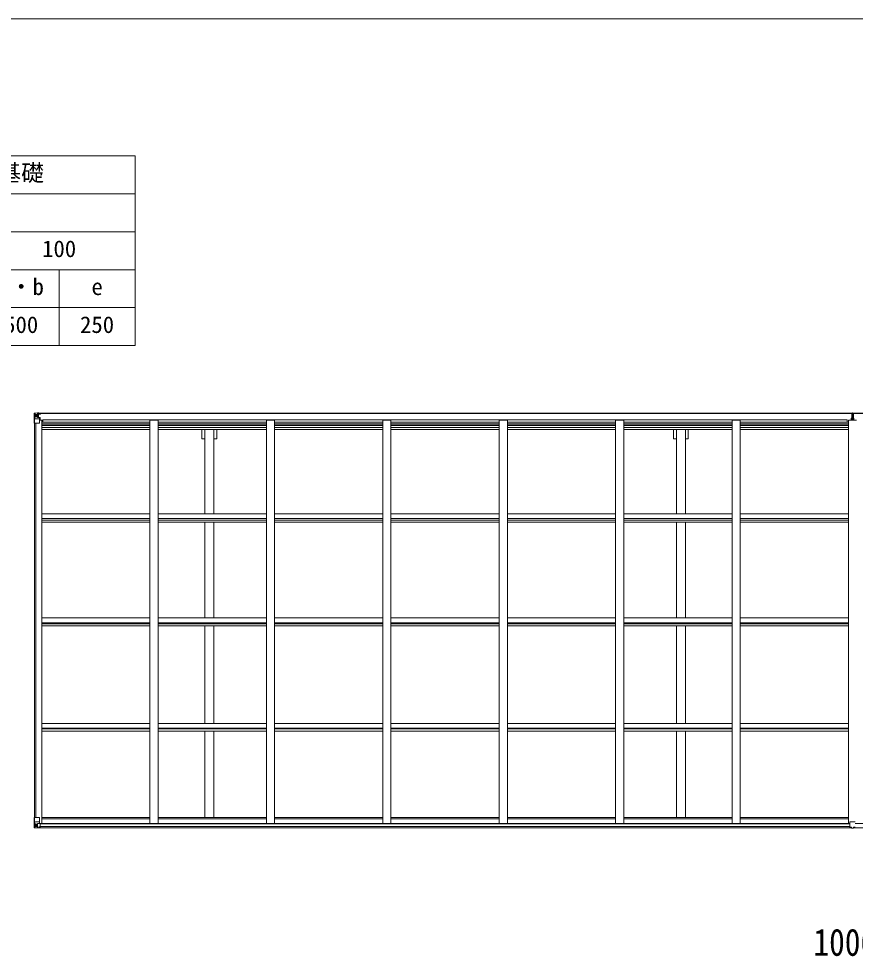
# Model space of a CAD drawing. Units: millimetres at full size; details may follow other scales. Extents: x -9783 to 9892, y -6828 to 6752.
# Drawn here: x -3146 to 1998, y 988 to 6752 of the extents above; entities that cross this region are included whole.
import ezdxf
from ezdxf.enums import TextEntityAlignment as Align

# ---------------------------------------------------------------- set-up
doc = ezdxf.new("R2010")
doc.units = ezdxf.units.MM
doc.header["$LTSCALE"] = 35
for name, color, linetype, lineweight in [('0-1_本体', 4, 'Continuous', 9), ('0-2_部品', 7, 'Continuous', 9), ('0-A_寸法', 6, 'Continuous', 9), ('1-0_FRAME', 7, 'Continuous', 18), ('F-0_240', 7, 'Continuous', 9)]:
    doc.layers.add(name, color=color, linetype=linetype, lineweight=lineweight)
doc.styles.add('ＭＳ ゴシック', font='')
doc.styles.get('ＭＳ ゴシック').set_extended_font_data('MS Gothic')

msp = doc.modelspace()

# ---------------------------------------------------------------- linework, layer by layer
at = {"layer": '0-1_本体'}
for p, q in [((-3028.64, 4326), (1975.36, 4326)), ((-3028.64, 4323.94), (1975.36, 4323.94)), ((6992.36, 4326), (1988.36, 4326)), ((6992.36, 4323.94), (1988.36, 4323.94)), ((-3018.14, 4284.32), (-3005.14, 4284.32)), ((-3005.14, 1803.79), (-3005.14, 4284.32)), ((-3005.14, 4270.67), (-2339.14, 4270.67)), ((-2997.64, 4285.74), (1949.36, 4285.74)), ((-2997.64, 4270.67), (-2997.64, 4285.74)), ((-2339.14, 4283.9), (-2289.14, 4283.9)), ((-2339.14, 1803.79), (-2339.14, 4283.9)), ((-2289.14, 1803.79), (-2289.14, 4283.9)), ((-2289.14, 4270.67), (-1623.14, 4270.67)), ((-1623.14, 4283.9), (-1573.14, 4283.9)), ((-1623.14, 1803.79), (-1623.14, 4283.9)), ((-1573.14, 1803.79), (-1573.14, 4283.9)), ((-1573.14, 4270.67), (-907.14, 4270.67)), ((-907.14, 4283.9), (-857.14, 4283.9)), ((-907.14, 1803.79), (-907.14, 4283.9)), ((-857.14, 1803.79), (-857.14, 4283.9)), ((-857.14, 4270.67), (-191.14, 4270.67)), ((-191.14, 4283.9), (-141.14, 4283.9)), ((-191.14, 1803.79), (-191.14, 4283.9)), ((-141.14, 1803.79), (-141.14, 4283.9)), ((-141.14, 4270.67), (524.86, 4270.67)), ((524.86, 4283.9), (574.86, 4283.9)), ((524.86, 1803.79), (524.86, 4283.9)), ((574.86, 1803.79), (574.86, 4283.9)), ((574.86, 4270.67), (1240.86, 4270.67)), ((1240.86, 4283.9), (1290.86, 4283.9)), ((1240.86, 1803.79), (1240.86, 4283.9)), ((1290.86, 1803.79), (1290.86, 4283.9)), ((1290.86, 4270.67), (1956.86, 4270.67)), ((1949.36, 4270.67), (1949.36, 4285.74)), ((1956.86, 4283.9), (2006.86, 4283.9)), ((1956.86, 1803.79), (1956.86, 4283.9)), ((-3050.14, 1840.14), (-3050.14, 4265.24)), ((-3041.14, 1840.14), (-3041.14, 4265.24)), ((-3040.44, 1840.14), (-3040.44, 4265.24)), ((-3005.14, 4261.3), (-2339.14, 4261.3)), ((-3005.14, 4254.22), (-2339.14, 4254.22)), ((-3005.14, 4250.44), (-2339.14, 4250.44)), ((-3005.14, 4239.1), (-2339.14, 4239.1)), ((-3005.14, 4226.27), (-2339.14, 4226.27)), ((-2289.14, 4261.3), (-1623.14, 4261.3)), ((-2289.14, 4254.22), (-1623.14, 4254.22)), ((-2289.14, 4250.44), (-1623.14, 4250.44)), ((-2289.14, 4239.1), (-1623.14, 4239.1)), ((-2289.14, 4226.27), (-1623.14, 4226.27)), ((-2001.64, 3708.82), (-2001.64, 4226.27)), ((-1946.64, 3708.82), (-1946.64, 4226.27)), ((-1928.94, 4170), (-1928.94, 4226.27)), ((-1573.14, 4261.3), (-907.14, 4261.3)), ((-1573.14, 4254.22), (-907.14, 4254.22)), ((-1573.14, 4250.44), (-907.14, 4250.44)), ((-1573.14, 4239.1), (-907.14, 4239.1)), ((-1573.14, 4226.27), (-907.14, 4226.27)), ((-857.14, 4261.3), (-191.14, 4261.3)), ((-857.14, 4254.22), (-191.14, 4254.22)), ((-857.14, 4250.44), (-191.14, 4250.44)), ((-857.14, 4239.1), (-191.14, 4239.1)), ((-857.14, 4226.27), (-191.14, 4226.27)), ((-141.14, 4261.3), (524.86, 4261.3)), ((-141.14, 4254.22), (524.86, 4254.22)), ((-141.14, 4250.44), (524.86, 4250.44)), ((-141.14, 4239.1), (524.86, 4239.1)), ((-141.14, 4226.27), (524.86, 4226.27)), ((574.86, 4261.3), (1240.86, 4261.3)), ((574.86, 4254.22), (1240.86, 4254.22)), ((574.86, 4250.44), (1240.86, 4250.44)), ((574.86, 4239.1), (1240.86, 4239.1)), ((574.86, 4226.27), (1240.86, 4226.27)), ((880.66, 4170), (880.66, 4226.27)), ((898.36, 3708.82), (898.36, 4226.27)), ((953.36, 3708.82), (953.36, 4226.27)), ((971.06, 4170), (971.06, 4226.27)), ((1290.86, 4261.3), (1956.86, 4261.3)), ((1290.86, 4254.22), (1956.86, 4254.22)), ((1290.86, 4250.44), (1956.86, 4250.44)), ((1290.86, 4239.1), (1956.86, 4239.1)), ((1290.86, 4226.27), (1956.86, 4226.27)), ((-1928.94, 4170), (-1946.64, 4170)), ((898.36, 4170), (880.66, 4170)), ((971.06, 4170), (953.36, 4170)), ((-3005.14, 3708.82), (-2339.14, 3708.82)), ((-2289.14, 3708.82), (-1623.14, 3708.82)), ((-1573.14, 3708.82), (-907.14, 3708.82)), ((-857.14, 3708.82), (-191.14, 3708.82)), ((-141.14, 3708.82), (524.86, 3708.82)), ((574.86, 3708.82), (1240.86, 3708.82)), ((1290.86, 3708.82), (1956.86, 3708.82)), ((-3005.14, 3679.85), (-2339.14, 3679.85)), ((-3005.14, 3669.7), (-2339.14, 3669.7)), ((-3005.14, 3656.86), (-2339.14, 3656.86)), ((-2289.14, 3679.85), (-1623.14, 3679.85)), ((-2289.14, 3669.7), (-1623.14, 3669.7)), ((-2289.14, 3656.86), (-1623.14, 3656.86)), ((-2001.64, 3068.36), (-2001.64, 3656.86)), ((-1946.64, 3068.36), (-1946.64, 3656.86)), ((-1573.14, 3679.85), (-907.14, 3679.85)), ((-1573.14, 3669.7), (-907.14, 3669.7)), ((-1573.14, 3656.86), (-907.14, 3656.86)), ((-857.14, 3679.85), (-191.14, 3679.85)), ((-857.14, 3669.7), (-191.14, 3669.7)), ((-857.14, 3656.86), (-191.14, 3656.86)), ((-141.14, 3679.85), (524.86, 3679.85)), ((-141.14, 3669.7), (524.86, 3669.7)), ((-141.14, 3656.86), (524.86, 3656.86)), ((574.86, 3679.85), (1240.86, 3679.85)), ((574.86, 3669.7), (1240.86, 3669.7)), ((574.86, 3656.86), (1240.86, 3656.86)), ((898.36, 3068.36), (898.36, 3656.86)), ((953.36, 3068.36), (953.36, 3656.86)), ((1290.86, 3679.85), (1956.86, 3679.85)), ((1290.86, 3669.7), (1956.86, 3669.7)), ((1290.86, 3656.86), (1956.86, 3656.86)), ((-3005.14, 3068.36), (-2339.14, 3068.36)), ((-2289.14, 3068.36), (-1623.14, 3068.36)), ((-1573.14, 3068.36), (-907.14, 3068.36)), ((-857.14, 3068.36), (-191.14, 3068.36)), ((-141.14, 3068.36), (524.86, 3068.36)), ((574.86, 3068.36), (1240.86, 3068.36)), ((1290.86, 3068.36), (1956.86, 3068.36)), ((-3005.14, 3038.92), (-2339.14, 3038.92)), ((-3005.14, 3031.77), (-2339.14, 3031.77)), ((-3005.14, 3018.82), (-2339.14, 3018.82)), ((-2289.14, 3038.92), (-1623.14, 3038.92)), ((-2289.14, 3031.77), (-1623.14, 3031.77)), ((-2289.14, 3018.82), (-1623.14, 3018.82)), ((-2001.64, 2419.52), (-2001.64, 3018.82)), ((-1946.64, 2419.52), (-1946.64, 3018.82)), ((-1573.14, 3038.92), (-907.14, 3038.92)), ((-1573.14, 3031.77), (-907.14, 3031.77)), ((-1573.14, 3018.82), (-907.14, 3018.82)), ((-857.14, 3038.92), (-191.14, 3038.92)), ((-857.14, 3031.77), (-191.14, 3031.77)), ((-857.14, 3018.82), (-191.14, 3018.82)), ((-141.14, 3038.92), (524.86, 3038.92)), ((-141.14, 3031.77), (524.86, 3031.77)), ((-141.14, 3018.82), (524.86, 3018.82)), ((574.86, 3038.92), (1240.86, 3038.92)), ((574.86, 3031.77), (1240.86, 3031.77)), ((574.86, 3018.82), (1240.86, 3018.82)), ((898.36, 2419.52), (898.36, 3018.82)), ((953.36, 2419.52), (953.36, 3018.82)), ((1290.86, 3038.92), (1956.86, 3038.92)), ((1290.86, 3031.77), (1956.86, 3031.77)), ((1290.86, 3018.82), (1956.86, 3018.82)), ((-3005.14, 2419.52), (-2339.14, 2419.52)), ((-3005.14, 2389.73), (-2339.14, 2389.73)), ((-3005.14, 2385.85), (-2339.14, 2385.85)), ((-3005.11, 2372.83), (-2339.11, 2372.83)), ((-2289.14, 2419.52), (-1623.14, 2419.52)), ((-2289.14, 2389.73), (-1623.14, 2389.73)), ((-2289.14, 2385.85), (-1623.14, 2385.85)), ((-2289.11, 2372.83), (-1623.11, 2372.83)), ((-2001.64, 1841.01), (-2001.64, 2372.83)), ((-1946.64, 1841.01), (-1946.64, 2372.83)), ((-1573.14, 2419.52), (-907.14, 2419.52)), ((-1573.14, 2389.73), (-907.14, 2389.73)), ((-1573.14, 2385.85), (-907.14, 2385.85)), ((-1573.11, 2372.83), (-907.11, 2372.83)), ((-857.14, 2419.52), (-191.14, 2419.52)), ((-857.14, 2389.73), (-191.14, 2389.73)), ((-857.14, 2385.85), (-191.14, 2385.85)), ((-857.11, 2372.83), (-191.11, 2372.83)), ((-141.14, 2419.52), (524.86, 2419.52)), ((-141.14, 2389.73), (524.86, 2389.73)), ((-141.14, 2385.85), (524.86, 2385.85)), ((-141.11, 2372.83), (524.89, 2372.83)), ((574.86, 2419.52), (1240.86, 2419.52)), ((574.86, 2389.73), (1240.86, 2389.73)), ((574.86, 2385.85), (1240.86, 2385.85)), ((574.89, 2372.83), (1240.89, 2372.83)), ((898.36, 1841.01), (898.36, 2372.83)), ((953.36, 1841.01), (953.36, 2372.83)), ((1290.86, 2419.52), (1956.86, 2419.52)), ((1290.86, 2389.73), (1956.86, 2389.73)), ((1290.86, 2385.85), (1956.86, 2385.85)), ((1290.89, 2372.83), (1956.89, 2372.83)), ((-3014.18, 1803.79), (1965.91, 1803.79)), ((-3013.64, 1801.43), (1965.36, 1801.43)), ((-3005.14, 1841.01), (-2339.14, 1841.01)), ((-3005.14, 1831.9), (-2339.14, 1831.9)), ((-2289.14, 1841.01), (-1623.14, 1841.01)), ((-2289.14, 1831.9), (-1623.14, 1831.9)), ((-1573.14, 1841.01), (-907.14, 1841.01)), ((-1573.14, 1831.9), (-907.14, 1831.9)), ((-857.14, 1841.01), (-191.14, 1841.01)), ((-857.14, 1831.9), (-191.14, 1831.9)), ((-141.14, 1841.01), (524.86, 1841.01)), ((-141.14, 1831.9), (524.86, 1831.9)), ((574.86, 1841.01), (1240.86, 1841.01)), ((574.86, 1831.9), (1240.86, 1831.9)), ((1290.86, 1841.01), (1956.86, 1841.01)), ((1290.86, 1831.9), (1956.86, 1831.9)), ((6977.9, 1803.79), (1997.82, 1803.79)), ((-3023.64, 1778.34), (1975.36, 1778.34)), ((-3013.64, 1785.78), (1965.36, 1785.78)), ((6987.36, 1778.34), (1988.36, 1778.34))]:
    msp.add_line(p, q, dxfattribs=at)
msp.add_lwpolyline([(-2001.64, 4170), (-2019.34, 4170), (-2019.34, 4226.27)], dxfattribs=at)
at = {"layer": '0-2_部品'}
for p, q in [((-3052.14, 4325.94), (-3052.14, 4325.91)), ((-3051.2, 4326.95), (-3051.2, 4326.95)), ((-3051.2, 4326.9), (-3051.2, 4326.94)), ((-3042.23, 4327.33), (-3050.15, 4326.86)), ((-3049.29, 4325.89), (-3049.29, 4325.82)), ((-3049.29, 4265.24), (-3049.29, 4325.82)), ((-3045.32, 4322.44), (-3048.06, 4326.11)), ((-3030.14, 4328.12), (-3042.14, 4327.34)), ((-3023.64, 4328.63), (-3030.14, 4328.24)), ((-3030.14, 4302.14), (-3030.14, 4328.24)), ((-3030.14, 4327.35), (-3023.64, 4327.75)), ((-3023.64, 4326.82), (-3028.64, 4326.74)), ((-3028.14, 4323.19), (-3028.14, 4321.24)), ((-3020.14, 4323.19), (-3028.14, 4323.19)), ((-3020.14, 4323.17), (-3028.14, 4323.17)), ((-3023.64, 4327.75), (-3023.64, 4328.63)), ((-3023.64, 4327.23), (-3023.64, 4327.75)), ((-3023.64, 4327.23), (-3023.64, 4326.82)), ((-3023.64, 4326.82), (-3023.64, 4326)), ((-3018.64, 4326.44), (-3018.64, 4326)), ((-3018.34, 4326.44), (-3018.64, 4326.44)), ((-3018.34, 4326.44), (-3016.65, 4326)), ((-3018.14, 4322.94), (-3013.14, 4322.94)), ((-3018.14, 4321.33), (-3018.14, 4322.94)), ((-3013.14, 4323.94), (-3013.14, 4322.94)), ((-3013.14, 4322.94), (-3012.14, 4322.94)), ((-3012.14, 4322.94), (-3012.14, 4323.94)), ((-3012.14, 4322.94), (-3012.14, 4321.37)), ((1975.36, 4327.72), (1980.21, 4328.02)), ((1975.36, 4324.72), (1975.36, 4327.72)), ((1980.36, 4325.03), (1975.36, 4324.72)), ((1975.36, 4323.22), (1975.36, 4324.72)), ((1980.21, 4328.02), (1981.86, 4328.12)), ((1981.86, 4325.11), (1980.36, 4325.02)), ((1980.36, 4322.22), (1980.36, 4325.02)), ((1981.86, 4328.12), (1981.86, 4325.11)), ((1988.36, 4324.72), (1981.86, 4325.11)), ((1988.36, 4323.22), (1988.36, 4324.72)), ((-3048.75, 4292.12), (-3044.6, 4304.2)), ((-3048.75, 4292.12), (-3042.14, 4291.9)), ((-3044.47, 4318.94), (-3042.14, 4319)), ((-3044.47, 4305.47), (-3044.47, 4318.94)), ((-3042.14, 4305.43), (-3044.47, 4305.47)), ((-3042.14, 4318.99), (-3030.14, 4318.99)), ((-3042.14, 4305.44), (-3030.14, 4305.44)), ((-3042.14, 4305.43), (-3042.14, 4305.44)), ((-3042.14, 4291.9), (-3018.14, 4291.9)), ((-3036.66, 4311.8), (-3036.66, 4310.84)), ((-3031.14, 4318.99), (-3030.14, 4318.99)), ((-3028.64, 4322.53), (-3030.14, 4322.53)), ((-3028.64, 4318.99), (-3030.14, 4318.99)), ((-3028.64, 4305.44), (-3030.14, 4305.44)), ((-3029.31, 4301.88), (-3018.96, 4300.23)), ((-3029.31, 4301.25), (-3029.31, 4301.88)), ((-3018.96, 4299.59), (-3029.31, 4301.25)), ((-3028.14, 4322.17), (-3028.64, 4322.17)), ((-3024.64, 4317.24), (-3028.64, 4317.24)), ((-3024.64, 4309.03), (-3028.64, 4309.03)), ((-3028.53, 4320.87), (-3024.64, 4320.87)), ((-3018.14, 4321.33), (-3028.14, 4321.24)), ((-3028.14, 4321.08), (-3028.14, 4321.24)), ((-3028.14, 4321.24), (-3028.14, 4321.24)), ((-3024.64, 4301.13), (-3024.64, 4321.1)), ((-3018.96, 4300.23), (-3018.96, 4299.59)), ((-3018.68, 4300.15), (-3014.64, 4300.11)), ((-3018.14, 4266.24), (-3018.14, 4299.33)), ((-3013.64, 4288.24), (-3018.14, 4288.24)), ((-2997.64, 4284.92), (-3018.14, 4284.92)), ((-3013.64, 4300.1), (-3014.64, 4300.11)), ((-3014.64, 4298.38), (-3013.64, 4298.38)), ((-3013.64, 4284.92), (-3013.64, 4300.1)), ((-3012.14, 4321.25), (-3012.14, 4321.37)), ((1973.36, 4296.66), (1980.36, 4296.72)), ((1973.36, 4295.28), (1980.36, 4295.22)), ((1973.36, 4283.9), (1973.36, 4294.78)), ((1976.36, 4322.22), (1980.36, 4322.22)), ((1976.36, 4320.39), (1976.36, 4322.22)), ((1976.36, 4320.39), (1980.36, 4320.32)), ((1976.36, 4316.79), (1976.36, 4320.39)), ((1976.36, 4316.79), (1980.36, 4316.73)), ((1976.36, 4308.56), (1976.36, 4316.79)), ((1976.36, 4308.56), (1980.36, 4308.52)), ((1976.36, 4296.69), (1976.36, 4308.56)), ((1980.36, 4322.22), (1980.36, 4311.51)), ((1980.36, 4311.51), (1983.36, 4311.51)), ((1980.36, 4304.44), (1980.36, 4311.51)), ((1980.36, 4304.44), (1983.36, 4304.44)), ((1980.36, 4294.79), (1980.36, 4304.44)), ((1980.36, 4294.79), (1983.36, 4294.79)), ((1980.36, 4287.72), (1980.36, 4294.79)), ((1980.36, 4287.72), (1983.36, 4287.72)), ((1980.36, 4287.72), (1980.36, 4283.9)), ((1983.36, 4322.22), (1987.36, 4322.22)), ((1983.36, 4322.22), (1983.36, 4311.51)), ((1983.36, 4320.32), (1987.36, 4320.32)), ((1983.36, 4304.44), (1983.36, 4311.51)), ((1983.36, 4294.79), (1983.36, 4304.44)), ((1990.36, 4296.16), (1983.36, 4296.22)), ((1983.36, 4287.72), (1983.36, 4294.79)), ((1983.36, 4287.72), (1983.36, 4283.9)), ((1987.36, 4320.32), (1987.36, 4322.22)), ((1987.36, 4296.69), (1987.36, 4308.52)), ((1990.36, 4295.28), (1990.36, 4296.16)), ((1990.36, 4283.9), (1990.36, 4294.78)), ((-3049.29, 4265.24), (-3019.14, 4265.24)), ((-3052.14, 1840.14), (-3019.14, 1840.14)), ((-3052.14, 1779.43), (-3052.14, 1840.14)), ((-3049.29, 1840.14), (-3049.29, 1779.55)), ((-3048.75, 1813.26), (-3042.14, 1813.47)), ((-3048.75, 1813.26), (-3044.6, 1801.17)), ((-3042.14, 1799.94), (-3044.47, 1799.91)), ((-3044.47, 1799.91), (-3044.47, 1786.44)), ((-3042.14, 1813.47), (-3018.14, 1813.47)), ((-3042.14, 1799.94), (-3042.14, 1799.94)), ((-3030.14, 1799.94), (-3042.14, 1799.94)), ((-3037.62, 1793.58), (-3037.62, 1794.54)), ((-3030.14, 1803.92), (-3023.64, 1803.92)), ((-3030.14, 1803.92), (-3030.14, 1777.14)), ((-3018.96, 1805.78), (-3029.31, 1804.13)), ((-3029.31, 1804.13), (-3029.31, 1803.92)), ((-3026.61, 1803.92), (-3018.96, 1805.15)), ((-3023.64, 1803.92), (-3014.64, 1803.89)), ((-3018.96, 1805.15), (-3018.96, 1805.78)), ((-3018.14, 1839.14), (-3018.14, 1806.04)), ((-3013.64, 1802.98), (-3013.64, 1782.83)), ((1965.36, 1781.88), (1965.36, 1814.2)), ((1997.36, 1815.2), (1966.36, 1815.2)), ((-3051.2, 1778.47), (-3051.2, 1778.43)), ((-3042.23, 1778.04), (-3050.15, 1778.51)), ((-3049.29, 1779.48), (-3049.29, 1779.55)), ((-3045.32, 1782.93), (-3048.06, 1779.26)), ((-3044.47, 1786.44), (-3042.14, 1786.38)), ((-3042.14, 1786.38), (-3030.14, 1786.38)), ((-3030.14, 1777.25), (-3042.14, 1778.04)), ((-3023.64, 1776.74), (-3023.64, 1782.68)), ((-3014.64, 1782.11), (-3023.64, 1782.06)), ((1965.36, 1781.88), (1965.37, 1781.84)), ((1975.36, 1781.11), (1966.36, 1781.17)), ((1988.36, 1781.11), (1997.36, 1781.17))]:
    msp.add_line(p, q, dxfattribs=at)
for points in [[(-3052.14, 4325.91), (-3052.14, 4265.24), (-3049.29, 4265.24)], [(-3051.2, 4326.95), (-3042.14, 4327.5), (-3030.14, 4328.24)], [(-3023.64, 4327.23), (-3028.64, 4327.23), (-3028.64, 4301.77)], [(-3028.14, 4322.17), (-3020.14, 4322.17), (-3020.14, 4323.94)], [(1981.86, 4328.12), (1988.36, 4327.72), (1988.36, 4324.72)], [(-3038.58, 4312.76), (-3039.54, 4312.76), (-3039.54, 4313.72), (-3038.58, 4313.72)], [(-3037.62, 4314.68), (-3037.62, 4315.64), (-3036.66, 4315.64), (-3036.66, 4314.68)], [(-3036.66, 4310.84), (-3037.62, 4310.84), (-3037.62, 4311.8)], [(-3035.7, 4313.72), (-3034.74, 4313.72), (-3034.74, 4312.76), (-3035.7, 4312.76)], [(-3013.14, 4321.21), (-3028.14, 4321.08), (-3028.14, 4321.08)], [(-3018.14, 4321.33), (-3018.14, 4321.32), (-3012.14, 4321.37)], [(-3014.64, 4300.11), (-3014.64, 4298.38), (-3018.14, 4298.36)], [(1980.36, 4296.22), (1973.36, 4296.16), (1973.36, 4296.66)], [(1980.36, 4294.72), (1973.36, 4294.78), (1973.36, 4295.28), (1973.36, 4296.16)], [(1983.36, 4316.73), (1987.36, 4316.73), (1987.36, 4320.32)], [(1983.36, 4308.52), (1987.36, 4308.52), (1987.36, 4316.73)], [(1983.36, 4296.72), (1990.36, 4296.66), (1990.36, 4296.16)], [(1983.36, 4295.22), (1990.36, 4295.28), (1990.36, 4294.78), (1983.36, 4294.72)], [(-3038.58, 1791.66), (-3039.54, 1791.66), (-3039.54, 1792.62), (-3038.58, 1792.62)], [(-3037.62, 1794.54), (-3036.66, 1794.54), (-3036.66, 1793.58)], [(-3036.66, 1790.7), (-3036.66, 1789.74), (-3037.62, 1789.74), (-3037.62, 1790.7)], [(-3035.7, 1792.62), (-3034.74, 1792.62), (-3034.74, 1791.66), (-3035.7, 1791.66)], [(-3051.2, 1778.43), (-3042.14, 1777.87), (-3023.64, 1776.74)], [(-3013.64, 1782.83), (-3013.65, 1782.72), (-3023.64, 1782.68)], [(1981.86, 1775.68), (1975.36, 1776.08), (1975.36, 1781.11)], [(1981.86, 1775.68), (1988.36, 1776.08), (1988.36, 1781.11)]]:
    msp.add_lwpolyline(points, dxfattribs=at)
for centre in [(-3037.14, 4313.24), (-3037.14, 1792.14)]:
    msp.add_circle(centre, 5.3, dxfattribs=at)
for centre, radius, start, end in [((-3051.14, 4325.95), 1, 93.50017, 180.00079), ((-3051.14, 4325.94), 0.999, 93.4424, 179.95083), ((-3051.14, 4325.91), 0.999, 93.4424, 179.95083), ((-3049.98, 4339.55), 12.7, 269.24466, 275.10311), ((-3048.01, 4325.94), 1.28, 131.17831, 182.45895), ((-3028.14, 4323.69), 0.5, 179.99802, 269.99691), ((-3028.14, 4323.67), 0.5, 180.00109, 270.00109), ((1976.36, 4323.22), 1, 180, 270), ((1987.36, 4323.22), 1, 270, 0), ((-3038.58, 4314.68), 0.96, 270, 0), ((-3038.58, 4311.8), 0.96, 0, 90), ((-3035.7, 4314.68), 0.96, 180, 270), ((-3035.7, 4311.8), 0.96, 90, 180), ((-3029.2, 4302.81), 0.937, 182.32209, 263.26766), ((-3029.2, 4302.18), 0.937, 182.32209, 263.26766), ((-3028.14, 4320.74), 0.5, 90.52895, 180.04464), ((-3028.12, 4320.56), 0.513, 91.88028, 181.04707), ((-3019.14, 4266.24), 1, 270, 0), ((-3019.07, 4299.3), 0.937, 2.32209, 83.26766), ((-3019.07, 4298.66), 0.937, 2.32209, 83.26766), ((-3013, 4328.9), 7.69, 268.96999, 276.43426), ((-3038.58, 1793.58), 0.96, 270, 0), ((-3038.58, 1790.7), 0.96, 0, 90), ((-3035.7, 1793.58), 0.96, 180, 270), ((-3035.7, 1790.7), 0.96, 90, 180), ((-3029.2, 1803.2), 0.937, 96.73234, 129.06602), ((-3019.14, 1839.14), 1, 0, 90), ((-3019.07, 1806.71), 0.937, 276.73234, 357.67791), ((-3019.07, 1806.08), 0.937, 276.73234, 357.67791), ((1966.36, 1814.2), 1, 90, 180), ((1997.36, 1814.2), 1, 0, 90), ((-3051.14, 1779.47), 0.999, 180.04917, 266.5576), ((-3051.14, 1779.43), 0.999, 180.04917, 266.5576), ((-3051.14, 1779.42), 1, 179.99921, 266.49983), ((-3049.98, 1765.82), 12.7, 84.89689, 90.75534), ((-3048.01, 1779.43), 1.28, 177.54105, 228.82169)]:
    msp.add_arc(centre, radius, start, end, dxfattribs=at)
for centre, major_axis, ratio, start_param, end_param in [((-2850.2, 4339.26), (201, 12.36), 0.060933, 3.1373463, 3.1378449), ((-3049.2, 4327.03), (2, 0.12), 0.060933, 3.1378449, 4.2119296), ((-3049.01, 4323.93), (-0.02, 3), 0.466854, 5.5234897, 6.1575023), ((1980.39, 4325.02), (0.18, -2.99), 0.008711, 3.1415927, 4.7113235), ((1808.49, 4314.51), (171.87, 10.52), 0.017422, 6.2821194, 6.2831848), ((-3048.03, 4294.46), (0.85, 2.32), 0.403757, 2.3087461, 3.2744049), ((-3047.34, 4318.86), (0.03, 5), 0.573921, 4.7320603, 5.5159136), ((-3045.87, 4305.49), (0, 3), 0.468246, 4.2703918, 4.7058971), ((-3123.89, 4318.99), (81.75, 0), 0.061163, 0, 0.0007725), ((-3048.03, 1810.91), (0.85, -2.32), 0.403757, 3.0087805, 3.9744392), ((-3045.87, 1799.89), (0, -3), 0.468246, 1.5772882, 2.0127935), ((-3014.64, 1802.99), (1, -0.021), 0.906239, 0.0187047, 1.589501), ((-3049.2, 1778.35), (2, -0.12), 0.060933, 2.0712557, 3.1453404), ((-2850.2, 1766.12), (201, -12.36), 0.060933, 3.1453404, 3.145839), ((-3049.01, 1781.45), (-0.02, -3), 0.466854, 0.125683, 0.7596956), ((-3047.34, 1786.52), (0.03, -5), 0.573921, 0.7672717, 1.551125), ((-3123.89, 1786.38), (81.75, 0), 0.061163, 6.2824128, 6.2831853), ((-3014.64, 1782.82), (1, 0.012), 0.707053, 4.7036637, 6.124411), ((1966.36, 1781.87), (1, -0.012), 0.707053, 3.2044821, 4.7211143), ((1997.36, 1781.87), (-1, -0.012), 0.707053, 1.562071, 3.0787032)]:
    msp.add_ellipse(centre, major_axis=major_axis, ratio=ratio, start_param=start_param, end_param=end_param, dxfattribs=at)
at = {"layer": '1-0_FRAME'}
for p, q in [((-9197.51, 5909.14), (-2430.84, 5909.14)), ((-8030.84, 5675.81), (-2430.84, 5675.81)), ((-8030.84, 5442.48), (-2430.84, 5442.48)), ((-8030.84, 5209.14), (-2430.84, 5209.14)), ((-2897.51, 5209.14), (-2897.51, 4742.48))]:
    msp.add_line(p, q, dxfattribs=at)
for points in [[(-2430.84, 5909.14), (-2430.84, 5209.14), (-2430.84, 4742.48)], [(-9197.51, 4975.81), (-8030.84, 4975.81), (-2430.84, 4975.81)], [(-9197.51, 4742.48), (-8614.17, 4742.48), (-5230.84, 4742.48), (-3364.17, 4742.48), (-2430.84, 4742.48)]]:
    msp.add_lwpolyline(points, dxfattribs=at)
at = {"layer": 'F-0_240', "color": 5}
msp.add_line((-9783.03, 6751.9), (9396.97, 6751.9), dxfattribs=at)

# ---------------------------------------------------------------- texts
at = {"layer": '0-A_寸法', "color": 7, "style": 'ＭＳ ゴシック', "width": 0.85}
msp.add_text('10064', height=166.8, dxfattribs=at).set_placement((1741.24, 940.71), align=Align.BOTTOM_LEFT)
at = {"layer": '1-0_FRAME', "style": 'ＭＳ ゴシック'}
for s, p in [('土間コンクリート考慮基礎', (-4670.84, 5722.48)), ('100', (-3002.51, 5255.81)), ('a・b', (-3270.84, 5022.48)), ('e', (-2699.17, 5022.48)), ('500', (-3235.84, 4789.14)), ('250', (-2769.17, 4789.14))]:
    msp.add_text(s, height=102.6, dxfattribs=at).set_placement(p, align=Align.BOTTOM_LEFT)

doc.saveas('drawing.dxf')
